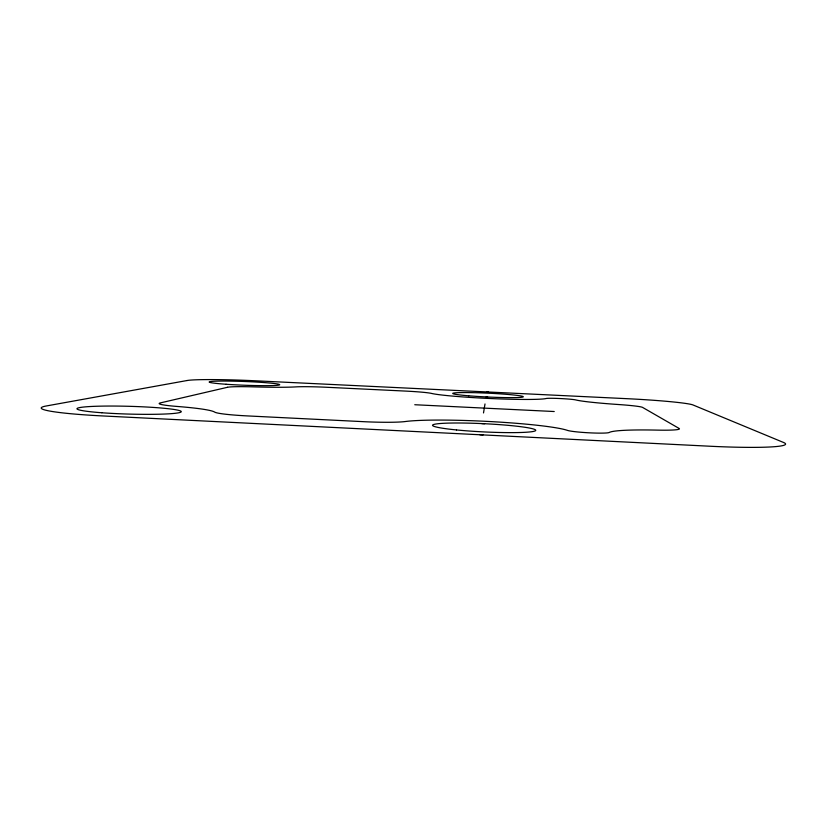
<?xml version="1.0" encoding="UTF-8"?>
<svg xmlns="http://www.w3.org/2000/svg" width="827" height="827" viewBox="0 0 827 827"><rect width="100%" height="100%" fill="white"/><g stroke="black" fill="none" stroke-linecap="round" stroke-linejoin="round"><path stroke-width="1.24" d="M483.506 412.942L485.004 403.958M486.173 396.95L487.61 397.022M414.761 404.734L554.235 411.526M481.738 423.589L484.612 423.734M483.071 434.919A86.173 6.854 2.8 0 1 479.867 434.754M487.01 391.946A58.965 3.215 2.7 0 1 488.343 392.008M227.508 387.284L160.5 402.873A39.458 2.76 1.9 0 0 177.05 406.439A87.031 6.502 1.6 0 1 214.648 412.084A41.577 3.122 2 0 0 248.172 415.95L363.198 421.656A41.453 3.174 2.4 0 0 405.385 421.522A86.173 6.854 2.8 0 1 490.721 421.584A86.173 6.854 2.8 0 1 567.456 430.391A21.378 1.654 3.2 0 0 589.537 432.831A21.378 1.654 3.2 0 0 609.261 432.459A88.696 6.833 3.5 0 1 656.979 430.112A40.089 2.863 3.3 0 0 679.029 428.396L642.569 407.401A31.902 1.83 3.1 0 0 618.648 404.537A59.989 3.215 3.1 0 1 575.85 399.948A15 0.817 2.9 0 0 561.771 398.624A21.45 1.178 2.9 0 0 559.042 398.49A15 0.817 2.9 0 0 546.109 398.511A58.965 3.215 2.7 0 1 491.631 398.583A58.965 3.215 2.7 0 1 431.539 393.425A30.01 1.664 2.5 0 0 404.961 391.057L326.438 387.263A29.999 1.654 2.3 0 0 296.076 386.871A58.893 3.122 2.2 0 1 253.527 386.871A31.405 1.778 2.2 0 0 227.508 387.284M187.005 380.534L46.395 405.954A87.031 6.502 1.6 0 0 104.047 416.012L709.969 446.229A88.696 6.833 3.5 0 0 783.603 442.497L693.005 404.961A59.989 3.215 3.1 0 0 627.497 398.707L255.388 380.792A58.893 3.122 2.2 0 0 187.005 380.534M101.876 412.756A52.142 3.887 1.6 0 0 181.227 411.784A52.142 3.887 1.6 0 0 104.243 406.088A52.142 3.887 1.6 0 0 101.876 412.756M456.473 429.937A51.636 4.104 2.8 0 0 535.679 430.505A51.636 4.104 2.8 0 0 460.308 423.01A51.636 4.104 2.8 0 0 456.473 429.937M468.702 395.802A35.354 1.923 2.7 0 0 523.202 396.898A35.354 1.923 2.7 0 0 471.907 392.629A35.354 1.923 2.7 0 0 468.702 395.802M226.06 384.255A35.313 1.871 2.2 0 0 279.712 384.741A35.313 1.871 2.2 0 0 227.528 381.071A35.313 1.871 2.2 0 0 226.06 384.255"/></g></svg>
